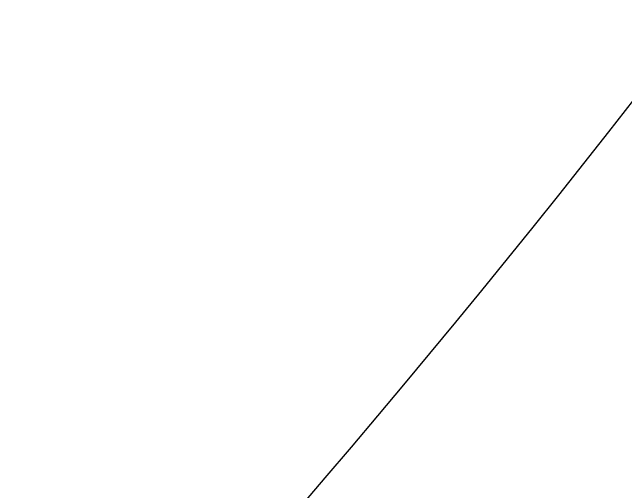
# Model space of a CAD drawing. Header units: millimetres. Extents: x 0 to 16408, y 0 to 11536.
# Drawn here: x 11526.76908 to 11526.8071, y 4793.20813 to 4793.23784 of the extents above; entities that cross this region are included whole.
import ezdxf

# ---------------------------------------------------------------- set-up
doc = ezdxf.new("R2010")
doc.units = ezdxf.units.MM
doc.header["$MEASUREMENT"] = 0
doc.linetypes.add('HIDDEN', pattern=[9.525, 6.35, -3.175])
doc.layers.get('0').update_dxf_attribs({"lineweight": 25})
doc.layers.add('DIM', color=3, linetype='Continuous', lineweight=9)
doc.layers.add('H', color=2, linetype='HIDDEN', lineweight=15)

msp = doc.modelspace()

# ---------------------------------------------------------------- hatches: boundary and pattern name
at = {"layer": 'DIM'}
h = msp.add_hatch(dxfattribs=at)
h.set_pattern_fill('ANSI31', color=256, scale=350, style=0)
h.set_pattern_definition([(45, (-19163.366, -2190.005), (-30.93592, 30.93592), [])])
h.paths.add_polyline_path([(11169.330699, 5386.06643), (11169.330699, 3313.06643), (10738.546316, 3313.06643), (10738.546316, 5100.001242), (10069.330699, 5100.001242), (10069.330699, 6563.06643), (14009.330699, 6563.06643), (14009.330699, 5100.001242), (13340.115081, 5100.001242), (13340.115081, 3313.06643), (12909.330699, 3313.06643), (12909.330699, 5386.06643)])
edge = h.paths.add_edge_path(flags=16)
edge.add_line((12909.330699, 3336.06643), (12909.330699, 3313.06643))
edge.add_line((11169.330699, 3336.06643), (11169.330699, 3313.06643))
at = {"layer": 'H', "ltscale": 5}
h = msp.add_hatch(dxfattribs=at)
h.set_pattern_fill('ANSI31', color=256, scale=500, style=0)
h.set_pattern_definition([(45, (5319.3, 20778.49), (-44.19417, 44.19417), [])])
edge = h.paths.add_edge_path(flags=16)
edge.add_line((14059.330699, 6563.06643), (14009.330699, 6563.06643))
edge.add_line((14059.330699, 6563.06643), (14009.330699, 6563.06643))
edge = h.paths.add_edge_path()
edge.add_line((14059.330699, 6563.06643), (14009.330699, 6563.06643))
edge.add_line((14059.330699, 6563.06643), (14009.330699, 6563.06643))
edge.add_line((10069.330699, 3313.06643), (10069.330699, 6563.06643))
edge.add_line((10019.330699, 3263.06643), (10019.330699, 6563.06643))
edge.add_line((10069.330699, 3313.06643), (14009.330699, 3313.06643))
edge.add_line((10019.330699, 3263.06643), (14059.330699, 3263.06643))
edge.add_line((14059.330699, 6563.06643), (14009.330699, 6563.06643))
edge.add_line((14009.330699, 5313.06643), (14009.330699, 5323.06643))
edge.add_line((14009.330699, 3313.06643), (14009.330699, 6563.06643))
edge.add_line((14059.330699, 3263.06643), (14059.330699, 6563.06643))

# ---------------------------------------------------------------- linework, layer by layer
for points, knots in [([(11527.813812, 4794.384943), (11527.936411, 4794.200263), (11527.997321, 4793.964044), (11527.997321, 4793.676287), (11527.997321, 4793.440849), (11527.952029, 4793.222591), (11527.860665, 4793.021122), (11527.769301, 4792.819652), (11527.634208, 4792.645905), (11527.454213, 4792.499488), (11527.274218, 4792.353072), (11527.050884, 4792.239062), (11526.784601, 4792.157459)], [39, 39, 39, 39, 40, 40, 40, 41, 41, 41, 42, 42, 42, 43, 43, 43, 43]), ([(11526.802952, 4793.226495), (11526.869718, 4793.31005), (11526.903686, 4793.417032), (11526.903686, 4793.546659), (11526.903686, 4793.685658), (11526.859176, 4793.798496), (11526.770545, 4793.884784)], [6, 6, 6, 6, 7, 7, 7, 8, 8, 8, 8])]:
    msp.add_open_spline(points, degree=3, knots=knots)
msp.add_open_spline([(11526.551115, 4793.02854), (11526.65185, 4793.076174), (11526.735405, 4793.142159), (11526.802952, 4793.226495)], degree=3)

doc.saveas('drawing.dxf')
